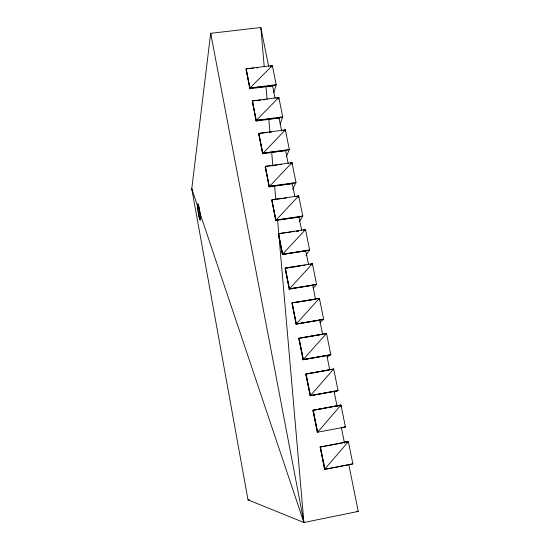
<?xml version="1.0" encoding="UTF-8"?>
<svg xmlns="http://www.w3.org/2000/svg" width="550" height="550" viewBox="0 0 550 550"><rect width="100%" height="100%" fill="white"/><g stroke="black" fill="none" stroke-linecap="round" stroke-linejoin="round"><path stroke-width="0.82" d="M278.768 99.179L278.816 97.494L252.471 100.884L256.101 121.048L279.043 118.009L282.728 116.854L278.816 97.494L276.616 98.203M285.292 131.532L285.354 129.848L258.864 133.416L262.529 153.773L285.601 150.59L289.321 149.469L285.354 129.848L283.133 130.536M291.906 164.312L291.981 162.635L265.347 166.382L269.046 186.945L292.243 183.604L296.003 182.524L291.981 162.635L290.489 163.082M298.602 197.581L298.698 195.869L271.913 199.794L275.653 220.564L298.98 217.064L302.775 216.026L298.698 195.869L295.68 196.721M312.276 265.389L312.407 263.697L285.319 268.001L289.142 289.197L316.594 284.412L312.407 263.697L310.104 264.282M319.254 299.991L319.406 298.313L292.167 302.809L296.024 324.225L323.647 319.309L319.406 298.313L304.549 301.056M340.746 406.752L340.986 405.075L312.936 410.314L317.261 432.293L345.414 426.972L340.986 405.075L312.936 410.314L317.604 432.224L317.261 432.293M249.755 88.756L249.941 87.993L276.224 84.672L272.566 85.869L249.755 88.756L246.159 68.784L272.36 65.567L276.224 84.672L273.687 92.826M256.101 121.048L252.471 100.884L260.872 100.066M271.899 67.183L272.36 65.567L270.181 66.296M262.529 153.773L285.354 129.848M280.156 124.011L282.728 116.854L256.3 120.354L252.278 101.619M269.046 186.945L291.981 162.635M286.426 156.406L289.321 149.469L262.742 153.141L258.658 134.09M275.653 220.564L298.698 195.869M292.738 189.186L296.003 182.524L269.273 186.374L265.127 166.994M282.349 254.643L282.611 254.21L309.636 249.982L282.349 254.643L278.575 233.661L305.504 229.556L309.636 249.982L305.91 255.241M299.489 221.65L302.775 216.026L275.901 220.062L271.679 200.337M289.142 289.197L312.407 263.697M324.534 469.342L348.384 441.678L352.873 463.884L324.534 469.342L320.155 447.047L348.384 441.678L343.654 442.221M313.404 288.014L316.594 284.412L289.417 288.826L285.058 268.407L288.413 267.877M319.406 298.313L296.024 324.225M278.816 97.494L256.3 120.354L279.043 118.009M272.36 65.567L249.941 87.993L245.988 69.582M303.002 359.741L330.804 354.695L303.002 359.741L298.801 338.374L326.501 333.403L330.804 354.695L327.284 356.922M319.99 322.499L323.647 319.309L296.312 323.929L291.878 303.146M310.076 395.759L338.058 390.582L333.692 368.988L305.821 374.089L310.076 395.759L338.058 390.582L334.366 392.081M337.219 406.285L340.986 405.075L317.604 432.224L313.273 410.197L336.992 405.866M303.222 230.161L305.504 229.556L282.611 254.21L278.321 234.142M323.366 334.118L326.501 333.403L303.311 359.521L298.801 338.374M329.739 369.834L333.692 368.988L310.406 395.615L305.821 374.089L328.914 369.978L306.137 373.897L310.406 395.615L334.077 391.394M268.613 66.213L260.817 27.5L210.678 33.323L191.758 188.76L248.009 499.854L303.923 522.5L358.243 511.411L348.755 464.283M348.384 441.678L320.155 447.047L324.899 469.349L352.873 463.884M341.543 427.728L345.414 426.972L341.392 427.735M301.262 337.947L322.582 334.29L299.104 338.106L303.311 359.521L326.865 355.554M294.415 302.734L296.106 302.452M297.791 302.17L299.482 301.895M301.173 301.613L302.857 301.338M290.091 267.609L291.775 267.341M293.452 267.073L295.13 266.805M296.808 266.544L299.331 266.138M319.749 320.217L296.312 323.929L292.167 302.809L315.528 299.241M296.691 231.337L298.361 231.083M312.73 285.361L289.417 288.826L285.319 268.001L301.923 265.623M303.586 265.389L305.243 265.148M305.807 250.979L282.611 254.21L278.575 233.661L290.964 232.011M292.614 231.784L294.264 231.564M296.746 231.234L298.396 231.014M298.98 217.064L275.901 220.062L271.913 199.794L282.143 198.522M283.848 198.309L286.406 197.993M292.243 183.604L269.273 186.374L265.347 166.382L277.221 165.014M279.764 164.718L281.462 164.526M285.601 150.59L262.742 153.141L258.864 133.416L267.307 132.516M269.837 132.248L271.528 132.069M263.388 99.818L265.072 99.66M272.566 85.869L249.941 87.993L246.159 68.784L253.681 68.117M256.19 67.898L257.861 67.746M248.009 499.854L249.721 500.033M356.531 511.232L358.243 511.411M198.323 208.292L191.758 188.76L192.734 192.046M199.416 211.551L303.923 522.5L277.571 219.856M272.511 85.566L275.048 98.196M278.946 117.549L281.655 131.017M285.553 150.37L288.269 163.838M292.16 183.191L294.876 196.659M298.939 216.858L301.647 230.319M305.718 250.518L308.598 264.825M312.661 285.024L315.542 299.331M319.612 319.529L322.493 333.836M326.899 355.719L329.773 370.026M334.015 391.064L337.061 406.209M341.296 427.254L344.52 443.238M320.512 447.013L324.899 469.349M303.923 522.5L210.678 33.323L210.897 35.881M260.817 27.5L264.241 66.825M265.952 86.487L267.073 99.316M268.785 118.979L269.974 132.653M271.686 152.316L272.876 165.997M274.587 185.659L275.784 199.341M197.739 207.061A8.126 0.77 81.3 0 1 198.791 206.298A8.126 0.77 81.3 0 1 200.544 218.322A8.126 0.77 81.3 0 1 199.059 216.102L198.399 212.458A8.126 0.77 81.3 0 1 197.897 208.704M198.921 216.123L198.261 212.479A8.126 0.77 81.3 0 1 198.041 204.339A8.126 0.77 81.3 0 1 200.331 216.989A8.126 0.77 81.3 0 1 198.921 216.123"/></g></svg>
